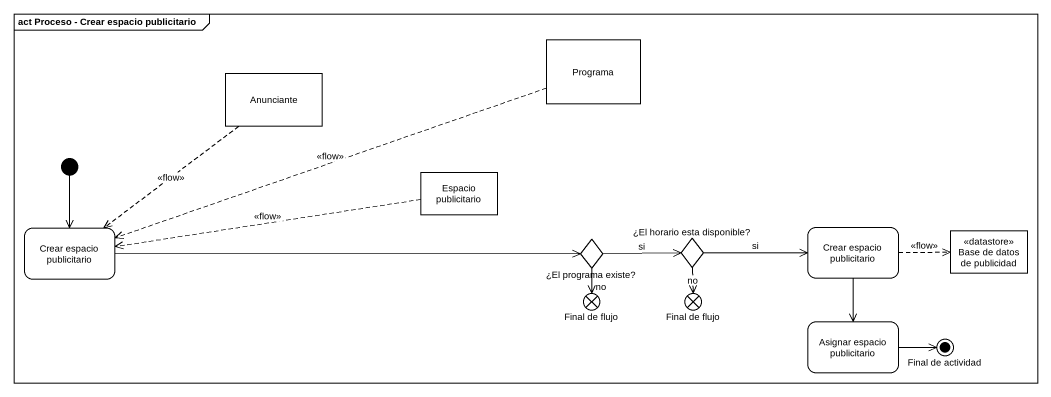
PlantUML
@startuml
mainframe act Proceso - Crear espacio publicitario
hide empty description
state Anunciante <<object>>
state Programa <<object>>
state "Espacio publicitario" as Espacio_publicitario <<object>>
state "Crear espacio publicitario" as Crear_espacio_publicitario
state "Crear espacio publicitario" as Crear_espacio_publicitario_2
state "Base de datos de publicidad" as Base_de_datos_de_publicidad <<datastore>>
state "¿El programa existe?" as El_programa_existe <<choice>>
state "¿El horario esta disponible?" as El_horario_esta_disponible <<choice>>
state "Final de flujo" as Final_de_flujo <<end>>
state "Final de flujo" as Final_de_flujo_2 <<end>>
state "Asignar espacio publicitario" as Asignar_espacio_publicitario
state "Final de actividad" as Final_de_actividad <<end>>
[*] --> Crear_espacio_publicitario
Anunciante -[dashed]-> Crear_espacio_publicitario : <<flow>>
Programa -left[dashed]-> Crear_espacio_publicitario : <<flow>>
Espacio_publicitario -left[dashed]-> Crear_espacio_publicitario : <<flow>>
Crear_espacio_publicitario -right-> El_programa_existe
Crear_espacio_publicitario_2 -right[dashed]-> Base_de_datos_de_publicidad : <<flow>>
Crear_espacio_publicitario_2 --> Asignar_espacio_publicitario
El_programa_existe -right-> El_horario_esta_disponible : si
El_programa_existe --> Final_de_flujo : no
El_horario_esta_disponible -right-> Crear_espacio_publicitario_2 : si
El_horario_esta_disponible --> Final_de_flujo_2 : no
Asignar_espacio_publicitario -right-> Final_de_actividad
@enduml
